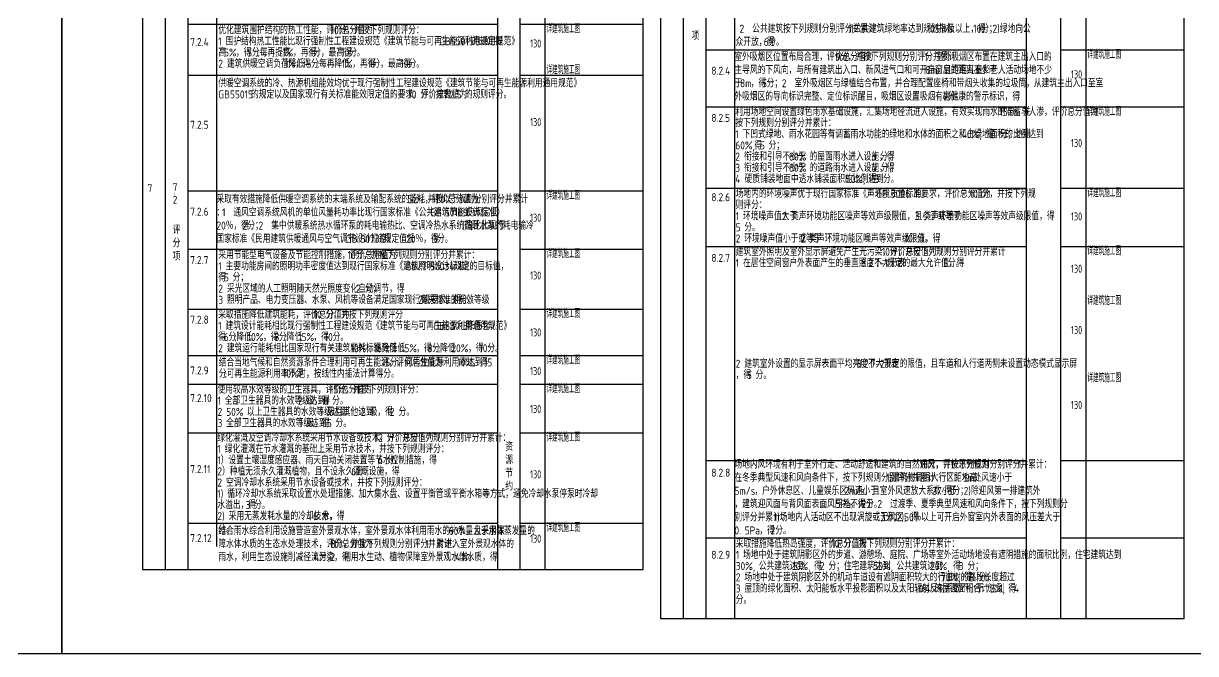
# Model space of a CAD drawing. Extents: x 94474582 to 94642782, y 24631448 to 24690848.
# Drawn here: x 94557000 to 94608256, y 24631448 to 24659028 of the extents above; entities that cross this region are included whole.
import ezdxf

# ---------------------------------------------------------------- set-up
doc = ezdxf.new("R2010")
doc.units = 0
doc.header["$LTSCALE"] = 1000
for name, color, linetype in [('A-Text(建筑文字)', 33, 'Continuous'), ('A-TXT', 7, 'Continuous'), ('C-ANNO-TTLB', 7, 'Continuous'), ('PUB_TITLE', 4, 'Continuous')]:
    doc.layers.add(name, color=color, linetype=linetype)
doc.styles.get("Standard").update_dxf_attribs({"font": 'gbenor.shx', "bigfont": 'gbcbig.shx'})

# ---------------------------------------------------------------- blocks, each defined once
blk = doc.blocks.new('AutoBlock_20250323_37', base_point=(94542835, 24657973))
at = {"color": 1, "width": 0.8}
blk.add_attdef('7.2.4', (94542835, 24657973), '', height=350, dxfattribs=at)
blk = doc.blocks.new('AutoBlock_20250323_38', base_point=(94542835, 24654533))
at = {"color": 1, "width": 0.8}
blk.add_attdef('7.2.5', (94542835, 24654533), '', height=350, dxfattribs=at)
blk = doc.blocks.new('AutoBlock_20250323_39', base_point=(94542835, 24650348))
at = {"color": 1, "width": 0.8}
blk.add_attdef('7.2.6', (94542835, 24650348), '', height=350, dxfattribs=at)
blk = doc.blocks.new('AutoBlock_20250323_40', base_point=(94542835, 24647821))
at = {"color": 1, "width": 0.8}
blk.add_attdef('7.2.7', (94542835, 24647821), '', height=350, dxfattribs=at)
blk = doc.blocks.new('AutoBlock_20250323_41', base_point=(94542835, 24645328))
at = {"color": 1, "width": 0.8}
blk.add_attdef('7.2.8', (94542835, 24645328), '', height=350, dxfattribs=at)
blk = doc.blocks.new('AutoBlock_20250323_42', base_point=(94542835, 24643634))
at = {"color": 1, "width": 0.8}
blk.add_attdef('7.2.9', (94542835, 24643634), '', height=350, dxfattribs=at)
blk = doc.blocks.new('AutoBlock_20250323_43', base_point=(94542835, 24641981))
at = {"color": 1, "width": 0.8}
blk.add_attdef('7.2.10', (94542835, 24641981), '', height=350, dxfattribs=at)
blk = doc.blocks.new('AutoBlock_20250323_44', base_point=(94542835, 24639117))
at = {"color": 1, "width": 0.8}
blk.add_attdef('7.2.11', (94542835, 24639117), '', height=350, dxfattribs=at)
blk = doc.blocks.new('AutoBlock_20250323_45', base_point=(94542835, 24636304))
at = {"color": 1, "width": 0.8}
blk.add_attdef('7.2.12', (94542835, 24636304), '', height=350, dxfattribs=at)
blk = doc.blocks.new('AutoBlock_20250323_146', base_point=(94543567, 24658610))
at = {"color": 1, "width": 0.7}
blk.add_attdef('7.2.4措施_001', (94543553, 24658610), '', height=350, dxfattribs=at)
blk = doc.blocks.new('AutoBlock_20250323_147', base_point=(94543567, 24656811))
at = {"color": 1, "width": 0.7}
blk.add_attdef('7.2.5措施_001', (94543553, 24656811), '', height=350, dxfattribs=at)
blk = doc.blocks.new('AutoBlock_20250323_148', base_point=(94543567, 24651315))
at = {"color": 1, "width": 0.7}
blk.add_attdef('7.2.6措施_001', (94543553, 24651315), '', height=350, dxfattribs=at)
blk = doc.blocks.new('AutoBlock_20250323_149', base_point=(94543567, 24648765))
at = {"color": 1, "width": 0.7}
blk.add_attdef('7.2.7措施_001', (94543553, 24648765), '', height=350, dxfattribs=at)
blk = doc.blocks.new('AutoBlock_20250323_150', base_point=(94543567, 24646143))
at = {"color": 1, "width": 0.7}
blk.add_attdef('7.2.8措施_001', (94543553, 24646143), '', height=350, dxfattribs=at)
blk = doc.blocks.new('AutoBlock_20250323_151', base_point=(94543567, 24644108))
at = {"color": 1, "width": 0.7}
blk.add_attdef('7.2.9措施_001', (94543553, 24644108), '', height=350, dxfattribs=at)
blk = doc.blocks.new('AutoBlock_20250323_152', base_point=(94543567, 24642855))
at = {"color": 1, "width": 0.7}
blk.add_attdef('7.2.10措施_001', (94543553, 24642855), '', height=350, dxfattribs=at)
blk = doc.blocks.new('AutoBlock_20250323_153', base_point=(94543567, 24640730))
at = {"color": 1, "width": 0.7}
blk.add_attdef('7.2.11措施_001', (94543553, 24640730), '', height=350, dxfattribs=at)
blk = doc.blocks.new('AutoBlock_20250323_154', base_point=(94543567, 24636777))
at = {"color": 1, "width": 0.7}
blk.add_attdef('7.2.12措施_001', (94543553, 24636777), '', height=350, dxfattribs=at)
blk = doc.blocks.new('AutoBlock_20250323_55', base_point=(94580135, 24656624))
at = {"color": 1, "width": 0.8}
blk.add_attdef('8.2.4', (94580135, 24656624), '', height=350, dxfattribs=at)
blk = doc.blocks.new('AutoBlock_20250323_56', base_point=(94580135, 24653620))
at = {"color": 1, "width": 0.8}
blk.add_attdef('8.2.5', (94580135, 24653620), '', height=350, dxfattribs=at)
blk = doc.blocks.new('AutoBlock_20250323_57', base_point=(94580135, 24650405))
at = {"color": 1, "width": 0.8}
blk.add_attdef('8.2.6', (94580135, 24650405), '', height=350, dxfattribs=at)
blk = doc.blocks.new('AutoBlock_20250323_58', base_point=(94580135, 24648117))
at = {"color": 1, "width": 0.8}
blk.add_attdef('8.2.7', (94580135, 24648117), '', height=350, dxfattribs=at)
blk = doc.blocks.new('AutoBlock_20250323_59', base_point=(94580135, 24645432))
at = {"color": 1, "width": 0.8}
blk.add_attdef('8.2.8', (94580135, 24645432), '', height=350, dxfattribs=at)
blk = doc.blocks.new('AutoBlock_20250323_60', base_point=(94580135, 24642153))
at = {"color": 1, "width": 0.8}
blk.add_attdef('8.2.9', (94580135, 24642153), '', height=350, dxfattribs=at)
blk = doc.blocks.new('AutoBlock_20250323_172', base_point=(94580867, 24657485))
at = {"color": 1, "width": 0.7}
blk.add_attdef('8.2.4措施_001', (94580853, 24657485), '', height=350, dxfattribs=at)
blk = doc.blocks.new('AutoBlock_20250323_173', base_point=(94580867, 24654990))
at = {"color": 1, "width": 0.7}
blk.add_attdef('8.2.5措施_001', (94580853, 24654990), '', height=350, dxfattribs=at)
blk = doc.blocks.new('AutoBlock_20250323_174', base_point=(94580867, 24651428))
at = {"color": 1, "width": 0.7}
blk.add_attdef('8.2.6措施_001', (94580853, 24651428), '', height=350, dxfattribs=at)
blk = doc.blocks.new('AutoBlock_20250323_175', base_point=(94580867, 24648886))
at = {"color": 1, "width": 0.7}
blk.add_attdef('8.2.7措施_001', (94580853, 24648886), '', height=350, dxfattribs=at)
blk = doc.blocks.new('AutoBlock_20250323_176', base_point=(94580867, 24646714))
at = {"color": 1, "width": 0.7}
blk.add_attdef('8.2.8措施_001', (94580853, 24646714), '', height=350, dxfattribs=at)
blk = doc.blocks.new('AutoBlock_20250323_177', base_point=(94580867, 24643329))
at = {"color": 1, "width": 0.7}
blk.add_attdef('8.2.9措施_001', (94580853, 24643329), '', height=350, dxfattribs=at)

msp = doc.modelspace()

# ---------------------------------------------------------------- linework, layer by layer
at = {"layer": 'A-TXT'}
for p, q in [((94577734, 24687688), (94577734, 24635130)), ((94578702, 24687688), (94578702, 24635130)), ((94579802, 24687688), (94579802, 24635130)), ((94600855, 24687688), (94600855, 24632988)), ((94602356, 24687688), (94602356, 24632988)), ((94603455, 24687688), (94603455, 24632988)), ((94562202, 24686988), (94562202, 24635130)), ((94563195, 24686988), (94563195, 24635130)), ((94564187, 24686988), (94564187, 24635130)), ((94565437, 24686988), (94565437, 24636130)), ((94584102, 24635130), (94584102, 24686988)), ((94584856, 24686988), (94584856, 24632988)), ((94585848, 24686988), (94585848, 24632988)), ((94586840, 24686988), (94586840, 24632988)), ((94588091, 24686988), (94588091, 24632988)), ((94607756, 24632988), (94607756, 24686988)), ((94564187, 24658993), (94577734, 24658993)), ((94578702, 24658993), (94584102, 24658993)), ((94586840, 24657869), (94600855, 24657869)), ((94602356, 24657869), (94607714, 24657869)), ((94564187, 24656766), (94577734, 24656766)), ((94578702, 24656766), (94584102, 24656766)), ((94586840, 24655374), (94600855, 24655374)), ((94602356, 24655374), (94607756, 24655374)), ((94564187, 24651699), (94577734, 24651699)), ((94578702, 24651699), (94584102, 24651699)), ((94586840, 24651812), (94600855, 24651812)), ((94602356, 24651812), (94607756, 24651812)), ((94564187, 24649148), (94577734, 24649148)), ((94578702, 24649148), (94584102, 24649148)), ((94586840, 24649270), (94600855, 24649270)), ((94602356, 24649270), (94607756, 24649270)), ((94564187, 24646526), (94577734, 24646526)), ((94578702, 24646526), (94584102, 24646526)), ((94564187, 24644492), (94577734, 24644492)), ((94578702, 24644492), (94584102, 24644492)), ((94564187, 24643238), (94577734, 24643238)), ((94578702, 24643238), (94584102, 24643238)), ((94564187, 24641114), (94577734, 24641114)), ((94578702, 24641114), (94584102, 24641114)), ((94586840, 24639901), (94600855, 24639901)), ((94602356, 24639901), (94607756, 24639901)), ((94564187, 24637161), (94577734, 24637161)), ((94578702, 24637161), (94584102, 24637161)), ((94586840, 24636516), (94600855, 24636516)), ((94602356, 24636516), (94607756, 24636516)), ((94562202, 24635130), (94584102, 24635130))]:
    msp.add_line(p, q, dxfattribs=at)
at = {"layer": 'C-ANNO-TTLB'}
msp.add_line((94584856, 24632988), (94607756, 24632988), dxfattribs=at)
at = {"layer": 'PUB_TITLE'}
for points in [[(94474582, 24631448), (94558682, 24631448), (94558682, 24690848), (94474582, 24690848)], [(94558682, 24631448), (94642782, 24631448), (94642782, 24690848), (94558682, 24690848)]]:
    msp.add_lwpolyline(points, close=True, dxfattribs=at)

# ---------------------------------------------------------------- block references
at = {"layer": 'C-ANNO-TTLB'}
for name, p, values in [('AutoBlock_20250323_146', (94579887, 24658610), {'7.2.4措施_001': '详建筑施工图'}), ('AutoBlock_20250323_37', (94579154, 24657973), {'7.2.4': '130'}), ('AutoBlock_20250323_172', (94603540, 24657485), {'8.2.4措施_001': '详建筑施工图'}), ('AutoBlock_20250323_147', (94579887, 24656811), {'7.2.5措施_001': '详建筑施工图'}), ('AutoBlock_20250323_55', (94602808, 24656624), {'8.2.4': '130'}), ('AutoBlock_20250323_173', (94603540, 24654990), {'8.2.5措施_001': '详建筑施工图'}), ('AutoBlock_20250323_38', (94579154, 24654533), {'7.2.5': '130'}), ('AutoBlock_20250323_56', (94602808, 24653620), {'8.2.5': '130'}), ('AutoBlock_20250323_148', (94579887, 24651315), {'7.2.6措施_001': '详建筑施工图'}), ('AutoBlock_20250323_174', (94603540, 24651428), {'8.2.6措施_001': '详建筑施工图'}), ('AutoBlock_20250323_39', (94579154, 24650348), {'7.2.6': '130'}), ('AutoBlock_20250323_57', (94602808, 24650405), {'8.2.6': '130'}), ('AutoBlock_20250323_149', (94579887, 24648765), {'7.2.7措施_001': '详建筑施工图'}), ('AutoBlock_20250323_175', (94603540, 24648886), {'8.2.7措施_001': '详建筑施工图'}), ('AutoBlock_20250323_40', (94579154, 24647821), {'7.2.7': '130'}), ('AutoBlock_20250323_58', (94602808, 24648117), {'8.2.7': '130'}), ('AutoBlock_20250323_176', (94603540, 24646714), {'8.2.8措施_001': '详建筑施工图'}), ('AutoBlock_20250323_150', (94579887, 24646143), {'7.2.8措施_001': '详建筑施工图'}), ('AutoBlock_20250323_41', (94579154, 24645328), {'7.2.8': '130'}), ('AutoBlock_20250323_59', (94602808, 24645432), {'8.2.8': '130'}), ('AutoBlock_20250323_151', (94579887, 24644108), {'7.2.9措施_001': '详建筑施工图'}), ('AutoBlock_20250323_42', (94579154, 24643634), {'7.2.9': '130'}), ('AutoBlock_20250323_177', (94603540, 24643329), {'8.2.9措施_001': '详建筑施工图'}), ('AutoBlock_20250323_152', (94579887, 24642855), {'7.2.10措施_001': '详建筑施工图'}), ('AutoBlock_20250323_60', (94602808, 24642153), {'8.2.9': '130'}), ('AutoBlock_20250323_43', (94579154, 24641981), {'7.2.10': '130'}), ('AutoBlock_20250323_153', (94579887, 24640730), {'7.2.11措施_001': '详建筑施工图'}), ('AutoBlock_20250323_44', (94579154, 24639117), {'7.2.11': '130'}), ('AutoBlock_20250323_154', (94579887, 24636777), {'7.2.12措施_001': '详建筑施工图'}), ('AutoBlock_20250323_45', (94579154, 24636304), {'7.2.12': '130'})]:
    msp.add_blockref(name, p, dxfattribs=at).add_auto_attribs(values)

# ---------------------------------------------------------------- texts
at = {"layer": 'A-Text(建筑文字)'}
for s, height, p in [('优化建筑围护结构的热工性能，评价总分值为', 337.59, (94565523, 24658560)), ('10', 350, (94570438, 24658560)), ('分，并按下列规则评分：', 337.59, (94570788, 24658560)), ('1', 350, (94565523, 24658070)), ('围护结构热工性能比现行强制性工程建设规范《建筑节能与可再生能源利用通用规范》', 337.59, (94565844, 24658070)), ('GB55015', 350, (94575182, 24658070)), ('的规定提', 337.6, (94576611, 24658070)), ('高', 338, (94565523, 24657580)), ('5%', 350, (94565769, 24657580)), ('，得', 337.6, (94566294, 24657580)), ('5', 350, (94566785, 24657580)), ('分', 338, (94566989, 24657580)), (';', 350, (94567235, 24657580)), ('每再提高', 337.6, (94567337, 24657580)), ('1%', 350, (94568320, 24657580)), ('，再得', 337.6, (94568787, 24657580)), ('1', 350, (94569524, 24657580)), ('分，最高得', 337.6, (94569670, 24657580)), ('10', 350, (94570899, 24657580)), ('分。', 337.6, (94571249, 24657580)), ('2', 350, (94565523, 24657090)), ('建筑供暖空调负荷降低', 337.6, (94565902, 24657090)), ('3%', 350, (94568360, 24657090)), ('，得', 337.6, (94568885, 24657090)), ('5', 350, (94569376, 24657090)), ('分', 338, (94569580, 24657090)), (';', 350, (94569826, 24657090)), ('每再降低', 337.6, (94569928, 24657090)), ('1%', 350, (94570911, 24657090)), ('，再得', 337.6, (94571378, 24657090)), ('1', 350, (94572115, 24657090)), ('分，最高得', 337.6, (94572261, 24657090)), ('10', 350, (94573490, 24657090)), ('分。', 337.6, (94573840, 24657090)), ('供暖空调系统的冷、热源机组能效均优于现行强制性工程建设规范《建筑节能与可再生能源利用通用规范》', 337.59, (94565523, 24656235)), ('GB55015', 350, (94565523, 24655745)), ('的规定以及国家现行有关标准能效限定值的要求，评价总分值为', 337.59, (94566952, 24655745)), ('10', 350, (94573833, 24655745)), ('分，按表', 337.6, (94574358, 24655745)), ('7.2.5', 350, (94575341, 24655745)), ('的规则评分。', 337.6, (94576304, 24655745)), ('利用场地空间设置绿色雨水基础设施，汇集场地径流进人设施，有效实现雨水的滞蓄与人渗，评价总分值为', 337.59, (94588129, 24654984)), ('15', 350, (94599679, 24654984)), ('分，并', 337.6, (94600029, 24654984)), ('按下列规则分别评分并累计：', 337.59, (94588129, 24654494)), ('1', 350, (94588129, 24654004)), ('下凹式绿地、雨水花园等有调蓄雨水功能的绿地和水体的面积之和占绿地面积的比例达到', 337.59, (94588450, 24654004)), ('40%,', 350, (94598034, 24654004)), ('得', 338, (94599069, 24654004)), ('3', 350, (94599315, 24654004)), ('分；达到', 337.6, (94599694, 24654004)), ('60%,', 350, (94588129, 24653514)), ('得', 338, (94588960, 24653514)), ('5', 350, (94589206, 24653514)), ('分；', 337.6, (94589585, 24653514)), ('2', 350, (94588129, 24653024)), ('衔接和引导不少于', 337.6, (94588508, 24653024)), ('80%', 350, (94590474, 24653024)), ('的屋面雨水进入设施，得', 337.59, (94591378, 24653024)), ('3', 350, (94594081, 24653024)), ('分；', 337.6, (94594460, 24653024)), ('3', 350, (94588129, 24652534)), ('衔接和引导不少于', 337.6, (94588508, 24652534)), ('80%', 350, (94590474, 24652534)), ('的道路雨水进入设施，得', 337.59, (94591378, 24652534)), ('4', 350, (94594081, 24652534)), ('分；', 337.6, (94594490, 24652534)), ('4', 350, (94588129, 24652044)), ('硬质铺装地面中透水铺装面积的比例达到', 337.59, (94588537, 24652044)), ('50%,', 350, (94592960, 24652044)), ('得', 338, (94593967, 24652044)), ('3', 350, (94594212, 24652044)), ('分。', 337.6, (94594592, 24652044)), ('场地内的环境噪声优于现行国家标准《声环境质量标准》', 337.59, (94588146, 24651399)), ('GB', 350, (94594289, 24651399)), ('3096', 350, (94594931, 24651399)), ('的要求，评价总分值为', 337.6, (94595924, 24651399)), ('10', 350, (94598381, 24651399)), ('分，并按下列规', 337.6, (94598906, 24651399)), ('则评分：', 337.6, (94588146, 24650909)), ('1', 350, (94588146, 24650419)), ('环境噪声值大于', 337.6, (94588467, 24650419)), ('2', 350, (94590187, 24650419)), ('类声环境功能区噪声等效声级限值，且小于或等于', 337.59, (94590566, 24650419)), ('3', 350, (94595972, 24650419)), ('类声环境功能区噪声等效声级限值，得', 337.59, (94596351, 24650419)), ('5', 350, (94588146, 24649929)), ('分。', 337.6, (94588525, 24649929)), ('2', 350, (94588146, 24649439)), ('环境噪声值小于或等于', 337.6, (94588525, 24649439)), ('2', 350, (94590982, 24649439)), ('类声环境功能区噪声等效声级限值，得', 337.59, (94591361, 24649439)), ('10', 350, (94595539, 24649439)), ('分。', 337.6, (94596064, 24649439)), ('采用节能型电气设备及节能控制措施，评价总分值为', 337.59, (94565523, 24648715)), ('10', 350, (94571175, 24648715)), ('分，并按下列规则分别评分并累计：', 337.59, (94571525, 24648715)), ('建筑室外照明及室外显示屏避免产生光污染，评价总分值为', 337.59, (94588146, 24648858)), ('10', 350, (94594535, 24648858)), ('分，并按下列规则分别评分并累计', 337.59, (94594885, 24648858)), (':', 350, (94598571, 24648858)), ('1', 350, (94565523, 24648225)), ('主要功能房间的照明功率密度值达到现行国家标准《建筑照明设计标准》', 337.59, (94565844, 24648225)), ('GB/T', 350, (94573708, 24648225)), ('50034', 350, (94574787, 24648225)), ('规定的目标值，', 337.6, (94575837, 24648225)), ('1', 350, (94588146, 24648368)), ('在居住空间窗户外表面产生的垂直照度不大于表', 337.59, (94588467, 24648368)), ('8.2.7-1', 350, (94593627, 24648368)), ('规定的最大允许值，得', 337.6, (94594765, 24648368)), ('5', 350, (94597222, 24648368)), ('分。', 337.6, (94597426, 24648368)), ('得', 338, (94565523, 24647735)), ('5', 350, (94565769, 24647735)), ('分；', 337.6, (94566148, 24647735)), ('2', 350, (94565523, 24647245)), ('采光区域的人工照明随天然光照度变化自动调节，得', 337.59, (94565902, 24647245)), ('2', 350, (94571554, 24647245)), ('分；', 337.6, (94571933, 24647245)), ('3', 350, (94565523, 24646755)), ('照明产品、电力变压器、水泵、风机等设备满足国家现行有关标准的能效等级', 337.59, (94565902, 24646755)), ('2', 350, (94574258, 24646755)), ('级要求，得', 337.6, (94574462, 24646755)), ('3', 350, (94575690, 24646755)), ('分。', 337.6, (94576070, 24646755)), ('采取措施降低建筑能耗，评价总分值为', 337.59, (94565518, 24646107)), ('建筑设计能耗相比现行强制性工程建设规范《建筑节能与可再生能源利用通用规范》', 337.59, (94565839, 24645617)), ('10', 350, (94569695, 24646107)), ('分。并按下列规则评分', 337.6, (94570220, 24646107)), (':', 350, (94572678, 24646107)), ('降低', 337.6, (94576360, 24645617)), ('得', 338, (94565518, 24645127)), ('1', 350, (94565518, 24645617)), ('6', 350, (94565764, 24645127)), ('分', 338, (94565968, 24645127)), ('降低', 337.6, (94566316, 24645127)), ('10%', 350, (94566807, 24645127)), ('，得', 337.6, (94567478, 24645127)), ('8', 350, (94567969, 24645127)), ('分', 338, (94568174, 24645127)), ('降低', 337.6, (94568521, 24645127)), ('15%', 350, (94569013, 24645127)), ('，得', 337.6, (94569684, 24645127)), ('10', 350, (94570175, 24645127)), ('分。', 337.6, (94570525, 24645127)), ('GB55015', 350, (94574931, 24645617)), ('5%', 350, (94576852, 24645617)), ('，', 338, (94577377, 24645617)), ('2', 350, (94565518, 24644637)), ('建筑运行能耗相比国家现行有关建筑能耗标准降低', 337.59, (94565897, 24644637)), (';', 350, (94566213, 24645127)), (';', 350, (94568419, 24645127)), ('10%', 350, (94571303, 24644637)), ('，得', 337.6, (94571974, 24644637)), ('6', 350, (94572466, 24644637)), ('分', 338, (94572670, 24644637)), ('降低', 337.6, (94573018, 24644637)), ('15%', 350, (94573509, 24644637)), ('，得', 337.6, (94574180, 24644637)), ('8', 350, (94574671, 24644637)), ('分', 338, (94574876, 24644637)), ('降低', 337.6, (94575223, 24644637)), ('20%', 350, (94575715, 24644637)), ('，得', 337.6, (94576444, 24644637)), ('10', 350, (94576936, 24644637)), ('分。', 337.6, (94577286, 24644637)), (';', 350, (94572916, 24644637)), (';', 350, (94575121, 24644637)), ('结合当地气候和自然资源条件合理利用可再生能源，评价总分值为', 337.59, (94565544, 24644013)), ('15', 350, (94572671, 24644013)), ('分，可再生能源利用率达到', 337.59, (94573021, 24644013)), ('10%', 350, (94575970, 24644013)), ('，得', 337.6, (94576641, 24644013)), ('15', 350, (94577132, 24644013)), ('2', 350, (94588146, 24643958)), ('建筑室外设置的显示屏表面平均亮度不大于表', 337.59, (94588525, 24643958)), ('8.2.7-2', 350, (94593440, 24643958)), ('规定的限值，且车道和人行道两侧未设置动态模式显示屏', 337.59, (94594636, 24643958)), ('分', 338, (94565544, 24643523)), (';', 350, (94565790, 24643523)), ('可再生能源利用率不足', 337.6, (94565892, 24643523)), ('10%', 350, (94568350, 24643523)), ('时，按线性内插法计算得分。', 337.59, (94569020, 24643523)), ('，得', 337.6, (94588146, 24643468)), ('5', 350, (94588637, 24643468)), ('分。', 337.6, (94589016, 24643468)), ('使用较高水效等级的卫生器具，评价总分值为', 337.59, (94565488, 24642832)), ('15', 350, (94570403, 24642832)), ('分，并按下列规则评分：', 337.59, (94570753, 24642832)), ('1', 350, (94565488, 24642342)), ('全部卫生器具的水效等级达到', 337.59, (94565809, 24642342)), ('2', 350, (94569004, 24642342)), ('级，得', 337.6, (94569383, 24642342)), ('8', 350, (94570120, 24642342)), ('分。', 337.6, (94570499, 24642342)), ('2', 350, (94565488, 24641852)), ('50%', 350, (94565867, 24641852)), ('以上卫生器具的水效等级达到', 337.59, (94566771, 24641852)), ('1', 350, (94569966, 24641852)), ('级且其他达到', 337.6, (94570287, 24641852)), ('2', 350, (94571761, 24641852)), ('级，得', 337.6, (94572141, 24641852)), ('12', 350, (94572878, 24641852)), ('分。', 337.6, (94573403, 24641852)), ('3', 350, (94565488, 24641362)), ('全部卫生器具的水效等级达到', 337.59, (94565867, 24641362)), ('1', 350, (94569062, 24641362)), ('级，得', 337.6, (94569383, 24641362)), ('15', 350, (94570120, 24641362)), ('分。', 337.6, (94570645, 24641362)), ('绿化灌溉及空调冷却水系统采用节水设备或技术，评价总分值为', 337.59, (94565481, 24640718)), ('12', 350, (94572362, 24640718)), ('分，并按下列规则分别评分并累计：', 337.59, (94572887, 24640718)), ('1', 350, (94565481, 24640228)), ('绿化灌溉在节水灌溉的基础上采用节水技术，并按下列规则评分：', 337.59, (94565802, 24640228)), ('1', 350, (94565481, 24639738)), ('）设置土壤湿度感应器、雨天自动关闭装置等节水控制措施，得', 337.59, (94565627, 24639738)), ('6', 350, (94572508, 24639738)), ('分。', 337.6, (94572887, 24639738)), ('2', 350, (94565481, 24639248)), ('）种植无须永久灌溉植物，且不设永久灌溉设施，得', 337.59, (94565685, 24639248)), ('6', 350, (94571338, 24639248)), ('分。', 337.6, (94571542, 24639248)), ('2', 350, (94565481, 24638758)), ('空调冷却水系统采用节水设备或技术，并按下列规则评分：', 337.59, (94565860, 24638758)), ('1)', 350, (94565481, 24638268)), ('循环冷却水系统采取设置水处理措施、加大集水盘、设置平衡管或平衡水箱等方式，避免冷却水泵停泵时冷却', 337.59, (94565919, 24638268)), ('水溢出，得', 337.6, (94565481, 24637778)), ('3', 350, (94566710, 24637778)), ('分。', 337.6, (94567089, 24637778)), ('2)', 350, (94565481, 24637288)), ('采用无蒸发耗水量的冷却技术，得', 337.59, (94565977, 24637288)), ('6', 350, (94569663, 24637288)), ('分。', 337.6, (94570042, 24637288)), ('采取措施降低热岛强度，评价总分值为', 337.59, (94588150, 24636081)), ('10', 350, (94592328, 24636081)), ('分，按下列规则分别评分并累计：', 337.59, (94592853, 24636081)), ('1', 350, (94588150, 24635591)), ('场地中处于建筑阴影区外的步道、游憩场、庭院、广场等室外活动场地设有遮阴措施的面积比例，住宅建筑达到', 337.59, (94588471, 24635591)), ('30%,', 350, (94588150, 24635101)), ('公共建筑达到', 337.6, (94589157, 24635101)), ('10%,', 350, (94590631, 24635101)), ('得', 338, (94591579, 24635101)), ('2', 350, (94591825, 24635101)), ('分；住宅建筑达到', 337.6, (94592204, 24635101)), ('50%,', 350, (94594170, 24635101)), ('公共建筑达到', 337.6, (94595176, 24635101)), ('20%,', 350, (94596651, 24635101)), ('得', 338, (94597657, 24635101)), ('3', 350, (94597903, 24635101)), ('分；', 337.6, (94598282, 24635101)), ('2', 350, (94588150, 24634611)), ('场地中处于建筑阴影区外的机动车道设有遮阴面积较大的行道树的路段长度超过', 337.59, (94588530, 24634611)), ('70%,', 350, (94597131, 24634611)), ('得', 338, (94598137, 24634611)), ('3', 350, (94598383, 24634611)), ('分；', 337.6, (94598762, 24634611)), ('3', 350, (94588150, 24634121)), ('屋顶的绿化面积、太阳能板水平投影面积以及太阳辐射反射系数不小于', 337.59, (94588530, 24634121)), ('0.4', 350, (94596148, 24634121)), ('的屋面面积合计达到', 337.6, (94596848, 24634121)), ('75%,', 350, (94599059, 24634121)), ('得', 338, (94600066, 24634121)), ('4', 350, (94600311, 24634121)), ('分。', 337.6, (94588150, 24633631))]:
    msp.add_text(s, height=height, dxfattribs=at).set_placement(p)
at = {"layer": 'A-TXT'}
for s, height, p in [('2', 350, (94588316, 24658620)), ('公共建筑按下列规则分别评分并累计：', 337.59, (94588870, 24658620)), ('1)', 350, (94593048, 24658620)), ('公共建筑绿地率达到规划指标', 337.59, (94593310, 24658620)), ('105', 350, (94596505, 24658620)), ('％及以上，得', 337.6, (94597059, 24658620)), ('10', 350, (94598534, 24658620)), ('分；', 337.6, (94598884, 24658620)), ('2)', 350, (94599375, 24658620)), ('绿地向公', 337.6, (94599696, 24658620)), ('7.2.4', 350, (94564292, 24658038)), ('项', 338, (94586217, 24658305)), ('众开放，得', 337.6, (94588141, 24658042)), ('6', 350, (94589370, 24658042)), ('分。', 337.6, (94589574, 24658042)), ('室外吸烟区位置布局合理，评价总分值为', 337.59, (94588091, 24657390)), ('9', 350, (94592514, 24657390)), ('分，并按下列规则分别评分并累计', 337.59, (94592719, 24657390)), ('1', 350, (94596405, 24657390)), ('室外吸烟区布置在建筑主出入口的', 337.59, (94596901, 24657390)), ('8.2.4', 350, (94587080, 24656782)), ('主导风的下风向，与所有建筑出入口、新风进气口和可开启窗扇的距离不少于', 337.59, (94588091, 24656812)), ('8m', 350, (94596446, 24656812)), ('，且距离儿童和老人活动场地不少', 337.59, (94596913, 24656812)), ('于', 338, (94588091, 24656235)), ('8m', 350, (94588336, 24656235)), ('，得', 337.6, (94588803, 24656235)), ('5', 350, (94589294, 24656235)), ('分；', 337.6, (94589499, 24656235)), ('2', 350, (94590165, 24656235)), ('室外吸烟区与绿植结合布置，并合理配置座椅和带烟头收集的垃圾筒，从建筑主出入口至室', 337.59, (94590719, 24656235)), ('外吸烟区的导向标识完整、定位标识醒目，吸烟区设置吸烟有害健康的警示标识，得', 337.59, (94588091, 24655657)), ('4', 350, (94597183, 24655657)), ('分。', 337.6, (94597416, 24655657)), ('7.2.5', 350, (94564292, 24654417)), ('8.2.5', 350, (94587080, 24654719)), ('7', 350, (94562427, 24651642)), ('7', 350, (94563527, 24651694)), ('2', 350, (94563527, 24651136)), ('.', 338, (94563566, 24651545)), ('采取有效措施降低供暖空调系统的末端系统及输配系统的能耗，评价总分值为', 337.59, (94565440, 24651160)), ('5', 350, (94573796, 24651160)), ('分，并按以下规则分别评分并累计', 337.59, (94574000, 24651160)), ('8.2.6', 350, (94587080, 24651246)), ('7.2.6', 350, (94564292, 24650614)), ('：', 338, (94565440, 24650582)), ('1', 350, (94565686, 24650582)), ('通风空调系统风机的单位风量耗功率比现行国家标准《公共建筑节能设计标准》', 337.59, (94566182, 24650582)), ('GB', 350, (94574783, 24650582)), ('50189', 350, (94575425, 24650582)), ('的规定低', 337.6, (94576388, 24650582)), ('评', 338, (94563527, 24649812)), ('20', 350, (94565440, 24650005)), ('％，得', 337.6, (94565849, 24650005)), ('2', 350, (94566586, 24650005)), ('分；', 337.6, (94566790, 24650005)), ('2', 350, (94567282, 24650005)), ('集中供暖系统热水循环泵的耗电输热比、空调冷热水系统循环水泵的耗电输冷', 337.59, (94567836, 24650005)), ('(', 350, (94576191, 24650005)), ('热', 338, (94576308, 24650005)), (')', 350, (94576554, 24650005)), ('比比现行', 337.6, (94576670, 24650005)), ('分', 338, (94563527, 24649235)), ('国家标准《民用建筑供暖通风与空气调节设计规范》', 337.59, (94565440, 24649427)), ('GB', 350, (94571093, 24649427)), ('50736', 350, (94571734, 24649427)), ('规定值低', 337.6, (94572755, 24649427)), ('20', 350, (94573738, 24649427)), ('％，得', 337.6, (94574146, 24649427)), ('3', 350, (94574884, 24649427)), ('分。', 337.6, (94575088, 24649427)), ('项', 338, (94563527, 24648657)), ('7.2.7', 350, (94564292, 24648495)), ('8.2.7', 350, (94587080, 24648592)), ('7.2.8', 350, (94564292, 24645887)), ('7.2.9', 350, (94564292, 24643665)), ('7.2.10', 350, (94564292, 24642454)), ('资', 338, (94578075, 24640325)), ('源', 338, (94578075, 24639747)), ('场地内风环境有利于室外行走、活动舒适和建筑的自然通风，评价总分值为', 337.59, (94588091, 24639551)), ('10', 350, (94596200, 24639551)), ('分，并按下列规则分别评分并累计：', 337.59, (94596550, 24639551)), ('1', 350, (94600482, 24639551)), ('7.2.11', 350, (94564292, 24639348)), ('节', 338, (94578075, 24639170)), ('8.2.8', 350, (94587080, 24639191)), ('在冬季典型风速和风向条件下，按下列规则分别评分并累计：', 337.59, (94588091, 24638973)), ('1)', 350, (94594726, 24638973)), ('建筑物周围人行区距地高', 337.59, (94594988, 24638973)), ('处风速小于', 337.6, (94598550, 24638973)), ('约', 338, (94578075, 24638592)), ('1', 350, (94597691, 24638973)), ('.', 338, (94597837, 24638973)), ('5m', 350, (94598083, 24638973)), ('5m/s', 350, (94588091, 24638396)), ('，户外休息区、儿童娱乐区风速小于', 337.59, (94588966, 24638396)), ('2m/s', 350, (94592898, 24638396)), ('，且室外风速放大系数小于', 337.59, (94593774, 24638396)), ('2', 350, (94596723, 24638396)), ('，得', 337.6, (94596927, 24638396)), ('3', 350, (94597419, 24638396)), ('分；', 337.6, (94597623, 24638396)), ('2)', 350, (94598114, 24638396)), ('除迎风第一排建筑外', 337.6, (94598435, 24638396)), ('，建筑迎风面与背风面表面风压差不大于', 337.59, (94588091, 24637818)), ('5Pa', 350, (94592514, 24637818)), ('，得', 337.6, (94593156, 24637818)), ('2', 350, (94593647, 24637818)), ('分。', 337.6, (94593851, 24637818)), ('2', 350, (94594343, 24637818)), ('过渡季、夏季典型风速和风向条件下，按下列规则分', 337.59, (94594897, 24637818)), ('别评分并累计：', 337.6, (94588091, 24637241)), ('1)', 350, (94589811, 24637241)), ('场地内人活动区不出现涡旋或无风区，得', 337.59, (94590073, 24637241)), ('3', 350, (94594497, 24637241)), ('分；', 337.6, (94594701, 24637241)), ('2)50', 350, (94595192, 24637241)), ('％以上可开启外窗室内外表面的风压差大于', 337.59, (94595921, 24637241)), ('结合雨水综合利用设施营造室外景观水体，室外景观水体利用雨水的补水量大于水体蒸发量的', 337.59, (94565524, 24636643)), ('分。', 337.6, (94565524, 24636710)), ('60', 350, (94575600, 24636643)), ('％，且采用保', 337.6, (94576008, 24636643)), ('0', 350, (94588091, 24636663)), ('5Pa', 350, (94588540, 24636663)), ('，得', 337.6, (94589182, 24636663)), ('2', 350, (94589674, 24636663)), ('分。', 337.6, (94589878, 24636663)), ('7.2.12', 350, (94564292, 24636328)), ('障水体水质的生态水处理技术，评价总分值为', 337.59, (94565524, 24636069)), ('8', 350, (94570439, 24636069)), ('分，并按下列规则分别评分并累计：', 337.59, (94570643, 24636069)), ('1', 350, (94574575, 24636069)), ('对进入室外景观水体的', 337.6, (94575071, 24636069)), ('.', 338, (94588295, 24636663)), ('雨水，利用生态设施削减径流污染，得', 337.59, (94565524, 24635495)), ('4', 350, (94569702, 24635495)), ('分；', 337.6, (94569935, 24635495)), ('2', 350, (94570427, 24635495)), ('利用水生动、植物保障室外景观水体水质，得', 337.59, (94570981, 24635495)), ('4', 350, (94575896, 24635495)), ('分。', 337.6, (94576129, 24635495)), ('8.2.9', 350, (94587080, 24635598))]:
    msp.add_text(s, height=height, dxfattribs=at).set_placement(p)

doc.saveas('drawing.dxf')
